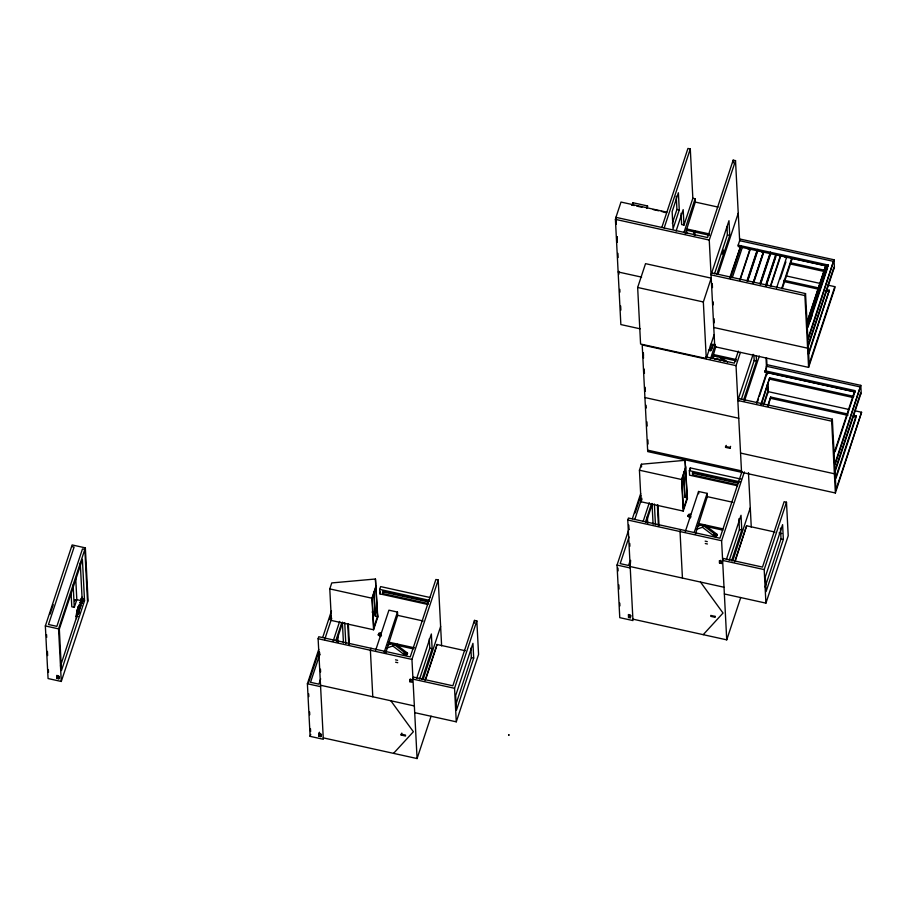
<?xml version="1.0" encoding="UTF-8"?>
<svg xmlns="http://www.w3.org/2000/svg" width="907" height="907" viewBox="0 0 907 907"><rect width="100%" height="100%" fill="white"/><g stroke="black" fill="none" stroke-linecap="round" stroke-linejoin="round"><path stroke-width="1.36" d="M80.417 606.647C74.782 606.182 83.875 606.091 78.864 605.593M76.131 616.17L78.013 616.59L76.12 616.272L77.855 608.007L79.861 608.665L80.133 607.611L78.206 607.044L77.991 608.257M79.022 611.613C74.181 612.35 83.217 610.411 77.492 609.209M81.018 605.944L79.136 605.184L78.875 605.91M79.986 605.559C79.929 604.878 80.972 595.604 82.752 601.046M81.12 599.436L81.426 598.235L83.308 598.643M76.505 618.619L76.12 616.272M78.512 606.307L78.285 607.452M80.19 607.769L80.292 607.225M79.351 605.842L79.136 605.184M78.274 614.481L76.562 613.597M79.737 605.593L79.487 605.332M76.619 612.86L78.49 613.268M82.038 597.18L81.528 598.597L83.399 599.005M80.621 600.933L82.537 601.228M81.04 605.559L78.83 605.649M45.35 625.943L72.141 544.937L85.349 547.862L88.07 600.457L61.279 681.463L48.071 678.549L45.35 625.943L58.558 628.857L61.279 681.463M50.112 614.118L53.218 604.731M58.558 628.857L85.349 547.862M71.075 592.815L71.8 606.806L74.283 607.361L76.823 599.686L75.746 578.915M60.463 665.999L82.197 600.264L80.269 562.975M56.858 678.368L57.515 676.384L59.477 676.815L58.819 678.799L56.858 678.368L56.699 675.42L58.672 675.862L58.819 678.799M84.544 600.785L61.472 670.534L59.329 629.107L82.401 559.358L84.544 600.785L80.961 599.958M329.785 588.904L331.758 582.929L375.441 579.006L377.765 617.145L373.582 629.775L331.418 620.467L329.785 588.904L371.949 598.212L373.582 629.775M318.765 649.344L307.394 683.753L310.115 736.359L323.323 739.273L318.119 638.721L318.776 636.737L410.259 656.917L435.87 579.494L438.217 580.004L441.63 645.92M322.711 637.428L331.463 610.955M308.607 682.665L318.81 651.816M329.456 619.617L330.783 615.592M319.808 654.287L310.534 682.313L318.913 684.161L320.67 678.821M324.661 639.594L331.724 618.234M333.039 641.442L339.66 621.42M335.919 640.342L341.61 623.143M336.452 641.306L342.665 622.531M310.115 736.359L310.761 734.375M319.547 734.194L321.52 734.625L320.863 736.609L318.89 736.178L319.445 732.232M371.949 598.212L376.133 585.582M427.968 604.493L379.942 593.904L379.704 589.38L380.623 586.591L430.02 597.498M379.942 593.904L380.555 592.044M427.957 603.495L382.924 593.563L383.457 591.931L428.489 601.863M377.459 616.533L373.752 627.757L372.221 598.303L375.94 587.067L377.459 616.533L375.271 616.046L373.865 593.269M371.031 648.267L370.385 650.251L372.788 696.78M378.287 634.957L378.684 633.766A2.438 1.247 18.3 0 1 380.963 632.973L380.566 634.163A2.438 1.247 18.3 0 0 378.287 634.957L380.487 636.623M375.634 650.353L388.922 610.173L397.481 612.066L397.651 615.354L385.758 652.847M384.194 652.246L397.481 612.066M386.45 648.176L392.776 645.954L393.162 644.764M396.54 644.798L407.515 653.131L407.118 654.321L395.055 645.16L395.441 643.97M392.776 645.954L404.839 655.115L405.236 653.924M323.243 737.856L417.084 758.558L411.948 659.423L438.217 580.004M409.851 681.724L409.726 679.343L411.846 679.819L411.971 682.2L409.851 681.724L410.735 679.037M416.755 678.153L431.358 633.982L432.129 648.709L421.936 679.502M419.601 678.98L429.782 648.188L429.294 638.823M401.177 735.067L401.132 734.114L405.486 735.078L405.542 736.031L401.177 735.067L401.835 733.083M423.115 679.479L440.621 626.533M425.032 680.522L436.947 644.48L465.359 650.75M426.063 678.311L436.55 646.6M417.084 758.558L431.086 716.201M456.278 721.825L478.567 654.446L476.833 620.91L474.486 620.399L452.854 685.794L413.626 677.132L412.968 679.128L454.543 688.3L456.278 721.825L414.703 712.653M454.543 688.3L476.833 620.91M616.307 224.278L615.944 217.34L621 202.057L666.872 212.17M640.172 328.822L620.853 324.57L615.411 219.358L616.068 217.374L616.284 221.523M455.87 704.399L471.357 657.552L470.88 648.176M473.703 658.063L456.436 710.272L455.677 695.544L472.944 643.335L473.703 658.063L471.357 657.552M632.1 205.209L632.916 202.726L647.541 205.946L647.587 206.887M646.714 208.44L647.541 205.946M637.655 287.474L645.535 263.654L711.224 278.143L703.344 301.963L706.27 358.514L640.58 344.025L637.655 287.474L703.344 301.963M665.353 212.601L661.362 211.376M661.815 227.464L687.948 148.442L690.295 148.963L692.846 198.282L683.98 225.095L681.633 224.573L681.055 213.315M664.162 227.974L690.295 148.963M672.348 223.292L676.928 209.46L676.237 196.207M679.275 209.982L673.039 228.836L672.144 211.614L678.379 192.749L679.275 209.982L676.928 209.46M676.089 231.036L683.175 209.619L683.98 225.095M684.025 232.26L695.102 198.78L692.653 198.236M685.136 234.21L695.272 202.068L695.102 198.78M739.67 240.933L735.52 160.641L733.173 160.131L707.562 237.555L615.944 217.34M827.898 285.138L834.803 286.657L834.871 287.973L808.602 367.392L714.761 346.689L709.251 240.06L735.52 160.641M639.435 470.211L641.408 464.225L685.091 460.314L687.415 498.442L683.232 511.072L641.068 501.775L639.435 470.211L681.599 479.508L683.232 511.072M628.857 529.314L617.043 565.061L619.764 617.656L632.973 620.569L627.769 520.017L628.426 518.033L719.92 538.214L741.994 471.47M632.36 518.736L640.682 493.578M635.115 512.988L640.886 495.551M714.557 273.721L727.391 234.902L726.972 226.875M722.199 254.119L723.525 250.105M629.016 536.921L620.184 563.621L628.562 565.469L629.889 561.467M634.753 519.564L641.816 498.204M641.068 501.775L641.861 499.383M716.893 274.243L729.738 235.423L728.979 220.696L711.054 274.878L804.894 295.58L808.602 367.392M718.106 274.129L738.241 213.247M643.131 521.412L649.31 502.727M645.569 521.65L651.26 504.439M646.101 522.613L652.314 503.827M738.162 245.162L828.012 264.991L828.091 266.386L738.241 246.557L738.162 245.162L740.18 239.074L834.021 259.776L834.395 267.191L807.615 348.186L713.775 327.484M729.818 277.463L740.566 246.489M732.153 271.896L739.602 249.391M730.418 278.653L741.348 245.604M732.312 277.644L742.368 247.248M706.27 358.514L714.149 334.694M708.412 350.17L710.759 350.692L712.981 343.98M711.825 349.15L713.151 345.136M710.362 359.195L715.238 344.456M712.369 358.469L715.838 346.429M739.829 279.775L749.885 249.368L753.66 249.266M628.54 617.474L628.392 614.538L630.365 614.969L630.512 617.916L628.54 617.474L629.197 615.49L631.17 615.932M740.055 280.093L750.1 249.697L747.606 248.529M746.96 280.875L757.016 250.479M681.599 479.508L685.783 466.878M747.357 281.068L757.844 249.346M685.59 468.375L681.871 479.599L683.402 509.054L687.109 497.83L685.091 460.314M747.731 281.045L757.776 250.649M737.618 485.789L689.592 475.2L689.354 470.676L690.272 467.899L741.042 479.1M753.184 282.837L763.241 252.441L765.633 252.305M753.195 282.995L763.252 252.6L760.009 250.649M753.57 283.075L763.184 254.005M737.606 484.792L692.574 474.86L693.107 473.227L738.151 483.17M759.93 283.744L770.428 252.021M760.338 283.925L770.394 253.529M738.321 351.134L734.341 363.151L705.669 356.825M760.69 283.902L770.746 253.506M680.692 529.563L680.035 531.547L682.438 578.076M741.552 472.286L736.031 365.657L740.407 352.415M687.937 516.264L688.334 515.074A2.438 1.247 18.3 0 1 690.612 514.269L690.216 515.459A2.438 1.247 18.3 0 0 687.937 516.264L690.136 517.931M765.95 284.39L775.564 255.309L776.301 255.479M765.882 285.637L775.938 255.241L778.376 254.776M766.245 285.875L775.859 256.794M685.284 531.649L698.571 491.481L707.143 493.363L707.313 496.651L695.408 534.155M770.349 286.204L780.394 255.638M770.735 286.124L780.791 255.729M694.297 532.205L707.143 493.363M753.105 354.32L737.833 400.475L831.674 421.177L835.381 492.989L647.711 451.584L642.201 344.955L736.031 365.657M776.517 288.143L786.562 257.497L789.362 257.157M780.235 279.039L785.916 261.851M741.336 399.318L754.171 360.498L753.898 355.147M730.588 446.346L729.931 448.33L725.566 447.366L726.224 445.382M743.683 399.84L756.517 361.02L756.245 355.657M696.1 529.473L702.426 527.262L702.823 526.071M744.443 401.053L759.329 356.043M781.675 288.539L791.732 258.144M782.253 288.664L792.299 258.268M716.768 535.618L704.705 526.457L705.102 525.266L717.165 534.427L716.768 535.618A2.438 1.247 18.3 0 1 714.501 536.422L702.426 527.262M835.132 451.641L854.87 391.971L765.02 372.153L766.959 364.671L860.8 385.373L861.185 392.776L834.395 473.783L740.554 453.081M765.02 372.153L766.143 368.775M756.597 403.059L766.755 372.346L855.074 391.835M757.186 402.787L758.501 398.819M759.374 396.166L766.823 373.661M714.501 536.422L714.886 535.232M760.905 404.341L769.669 377.822L853.736 396.37M761.415 404.329L769.669 377.822M763.331 404.896L767.741 391.45M764.306 403.456L768.342 391.28L767.912 382.969M632.893 619.152L726.734 639.854L721.609 540.719L744.364 471.901M767.594 406.302L770.667 397.028L847.841 414.046M768.104 406.291L770.667 397.028M804.894 295.58L805.541 293.596L711.712 272.894M722.505 560.843L721.621 563.496L719.5 563.032L720.385 560.333M726.405 559.449L741.019 515.278L741.779 530.005L731.598 560.798M806.958 322.473L825.755 265.649M806.629 323.822L825.858 265.672M729.251 560.277L739.432 529.495L738.876 518.781M806.992 325.42L826.56 265.819M806.686 326.667L826.799 265.876M808.296 323.232L816.606 298.12M819.225 290.195L826.651 267.724M807.241 326.792L827.785 264.674M807.377 327.11L827.524 266.034M806.969 328.64L828.012 264.991M807.91 327.382L827.649 267.712M810.155 321.089L812.343 314.48M732.765 560.775L750.27 507.841M834.021 259.776L807.888 338.799L805.541 293.596M734.681 561.818L746.608 525.788L775.009 532.058M735.282 560.923L746.608 525.788M808.273 353.923L829.327 290.274L826.572 289.673M808.783 353.911L829.327 290.274M834.803 286.657L809.191 364.092L808.262 346.202M726.734 639.854L740.736 597.498M764.193 569.596L786.482 502.217L784.136 501.696L762.504 567.09L723.276 558.44L722.63 560.424L764.193 569.596L765.927 603.132L724.364 593.96M765.077 587.033L781.018 538.849L780.462 528.135M783.353 539.37L766.098 591.568L765.327 576.841L782.594 524.631L783.353 539.37L781.018 538.849M765.927 603.132L788.217 535.742L786.482 502.217M831.674 421.177L832.331 419.193L738.491 398.49L738.638 401.268M834.191 452.899L854.802 390.577L764.952 370.759M860.8 385.373L834.667 464.395L832.331 419.193M835.052 479.52L856.106 415.871L853.351 415.259M836.005 478.182L855.732 418.512M854.677 410.735L861.582 412.254L835.971 489.678L835.052 471.799M835.381 492.989L861.582 412.254M80.746 606.012L78.728 606.159M393.559 753.366L413.377 731.734L390.838 700.76M703.22 634.662L723.026 613.041L700.499 582.067M381.462 635.92L379.693 635.274L381.439 635.399M712.222 357.313L714.75 356.428L712.562 354.762M714.637 359.149L717.165 358.265L720.464 360.759M697.483 526.309L700.011 525.425M704.705 526.457L707.233 525.572M387.833 645.013L390.361 644.129M395.055 645.16L397.583 644.276M405.848 653.131L404.273 652.552M372.051 612.089L374.829 611.84M77.31 610.15L79.306 610.445L77.469 609.912M79.192 610.57L77.197 610.264M690.783 517.341L689.354 516.571L690.737 516.423M714.331 533.35L715.623 533.826M715.09 534.472L713.877 533.713M381.303 634.843L380.384 634.515M404.896 652.054L405.973 652.53M695.272 202.068L718.072 207.091M653.176 209.562L658.641 210.775M631.726 205.005L634.276 205.56M636.827 206.127L641.929 207.25M727.391 234.902L729.738 235.423M686.395 228.881L709.399 233.949M739.659 240.672L833.488 261.363L807.956 340.193L808.194 344.887L833.805 267.463L833.873 268.778M686.463 230.197L709.467 235.264M615.411 219.358L709.251 240.06M791.029 258.019L825.529 265.638M791.119 262.871L825.574 270.467M789.816 263.88L824.259 271.476M786.505 276L820.994 283.619M783.852 280.24L818.295 287.848M783.92 281.555L818.363 289.163M825.257 290.682L829.395 291.589M618.132 271.964L641.6 277.134M710.555 344.354L714.693 345.272M754.171 360.498L756.517 361.02M713.185 354.467L736.178 359.546M766.438 366.258L860.278 386.96L834.735 465.79L834.984 470.484L860.584 393.048L860.652 394.364M713.253 355.782L736.246 360.861M769.737 379.137L852.421 397.379M767.741 391.552L849.167 409.51M770.735 398.343L847.909 415.361M853.419 416.574L856.174 417.186L856.106 415.871M644.922 397.549L738.752 418.252M647.643 450.155L741.472 470.858M689.354 470.676L740.123 481.878M738.854 482.717L692.449 472.479L692.574 474.86M707.313 496.651L732.788 502.274M683.515 474.576L684.921 497.342L687.109 497.83M779.068 532.953L781.777 533.543M739.432 529.495L741.779 530.005M698.435 523.464L722.788 528.838M698.503 524.779L722.856 530.153M627.769 520.017L721.609 540.719M705.158 541.139L707.29 541.615M705.283 543.52L707.415 543.985M724.013 587.248L630.172 566.546L630.614 560.333M617.043 565.061L630.252 567.975M379.704 589.38L429.102 600.275M429.192 601.42L382.799 591.183L382.924 593.563M397.651 615.354L423.138 620.978M71.619 546.536L74.102 547.08L48.49 624.504L56.869 626.352L82.48 548.928L84.827 549.449L87.548 602.055M429.782 648.188L432.129 648.709M388.786 642.167L414.499 647.836M388.854 643.482L413.207 648.856M318.119 638.721L411.948 659.423M395.509 659.842L397.64 660.307M395.633 662.223L397.765 662.688M81.392 598.325L83.365 598.767M81.335 598.801L83.206 599.221M81.29 599.232L83.172 599.652M80.995 599.55L82.877 599.969M80.972 600.298L82.843 600.717M76.823 599.686L81.607 600.74M80.632 601.25L82.514 601.658M80.666 601.466L82.548 601.885M80.587 601.817L82.469 602.237M80.462 601.999L82.344 602.407M80.326 602.259L82.208 602.679L80.304 602.384M80.349 602.577L82.299 603.076M80.36 603.008L82.242 603.427M79.408 604.924L81.528 605.309M78.569 606.466L80.451 606.885M78.637 606.692L80.508 607.1M78.41 606.817L80.451 607.225M78.172 607.134L80.133 607.611M78.319 607.361L80.224 607.701M78.093 607.622L79.975 608.03M77.821 608.109L79.929 608.484M77.775 608.563L79.861 608.665M77.753 608.948L79.635 609.368M77.514 609.096L79.567 609.572M77.458 609.606L79.34 610.014M77.163 610.388L79.045 610.796M77.163 610.717L79.045 611.137M77.197 610.967L79.068 611.375M76.902 611.488L78.773 611.908M76.868 611.613L78.75 612.032M76.891 611.874L78.773 612.282M76.948 612.032L78.83 612.452M76.902 612.259L78.784 612.678M76.778 612.452L78.648 612.871M76.732 613.098L78.614 613.517M76.71 613.234L78.592 613.642M76.698 613.347L78.569 613.756M76.415 613.948L78.297 614.368M76.403 614.073L78.342 614.572M320.522 685.25L414.363 705.952M307.394 683.753L320.602 686.667M690.715 516.117L689.887 515.675M747.527 248.223L749.885 249.368M784.283 256.443L786.573 257.747M784.43 256.262L786.562 257.497M760.225 250.57L763.241 252.441M720.94 357.109L727.516 362.108M719.444 357.46L724.931 361.632M686.996 494.496L687.415 498.442M377.074 610.57L377.765 617.145M854.802 390.577L854.87 391.971M766.619 358.027L766.982 364.954M766.018 358.22L766.528 367.913M766.732 372.063L766.88 374.829M767.379 384.523L767.81 392.867M733.173 160.131L733.309 162.897M748.456 472.592L751.279 527.216M729.931 448.33L729.886 447.389L725.521 446.425L725.566 447.366M712.267 283.608L712.471 287.621M713.208 301.895L713.356 304.775M714.07 318.64L714.285 322.801M710.476 345.057L710.759 350.692M721.621 563.496L721.496 561.116L719.376 560.651L719.5 563.032M694.864 231.092L695.079 235.23M693.878 230.877L694.093 235.015M686.565 229.256L686.78 233.394M698.571 491.481L698.696 493.782M690.272 467.899L690.397 470.155M683.617 472.094L684.921 497.342M657.972 504.961L659.038 525.731M657.371 505.165L658.448 525.935M654.378 503.986L655.444 524.7M652.031 503.476L653.097 524.189M643.358 352.653L643.494 355.419M644.219 369.262L644.435 373.423M645.149 387.266L645.365 391.416M646.079 405.259L646.215 408.025M646.94 421.868L647.156 426.029M647.87 439.872L648.086 444.022M643.233 352.642L643.517 358.186M644.095 369.274L644.299 373.435M632.916 202.726L632.961 203.667M647.371 516.65L647.723 523.566M641.408 464.225L641.555 466.969M617.077 236.75L617.213 239.516M617.928 253.359L618.143 257.52M618.869 271.363L619.005 274.129M619.798 289.356L619.934 292.122M620.649 305.965L620.864 310.126M616.953 236.75L617.236 242.294M628.789 525.085L629.005 529.314M629.741 543.418L629.889 546.229M617.962 568.099L618.098 570.9M618.823 584.89L619.039 589.096M619.764 603.087L619.912 605.876M474.486 620.399L474.622 623.12M436.947 644.48L436.993 645.274M375.441 579.006L375.725 584.493M374.035 592.192L375.271 616.046M348.322 623.665L349.388 644.423M347.721 623.869L348.798 644.628M344.728 622.69L345.794 643.403M342.381 622.168L343.447 642.882M337.789 636.725L338.073 642.269M319.581 652.246L319.718 655.069M320.454 669.162L320.602 671.985M320.863 736.609L320.704 733.672L318.742 733.23L318.89 736.178M308.663 693.798L308.811 696.599M309.604 711.984L309.752 714.784M310.477 728.774L310.625 731.575M73.127 584.97L74.283 607.361M46.552 634.594L46.699 637.394M47.425 651.385L47.64 655.58M48.366 669.57L48.513 672.37M407.515 653.131A2.438 1.247 18.3 0 1 406.88 653.913M407.118 654.321A2.438 1.247 18.3 0 1 404.839 655.115M717.165 534.427A2.438 1.247 18.3 0 1 716.054 535.311M74.703 600.865L75.032 599.697L74.703 600.865M403.864 653.471L405.69 654.14L403.864 653.471M713.514 534.767L715.34 535.436L713.605 534.665M508.884 734.772L508.736 735.373L508.884 734.772M715.147 616.386L710.782 615.422L710.827 616.363L715.192 617.327L715.147 616.386"/></g></svg>
